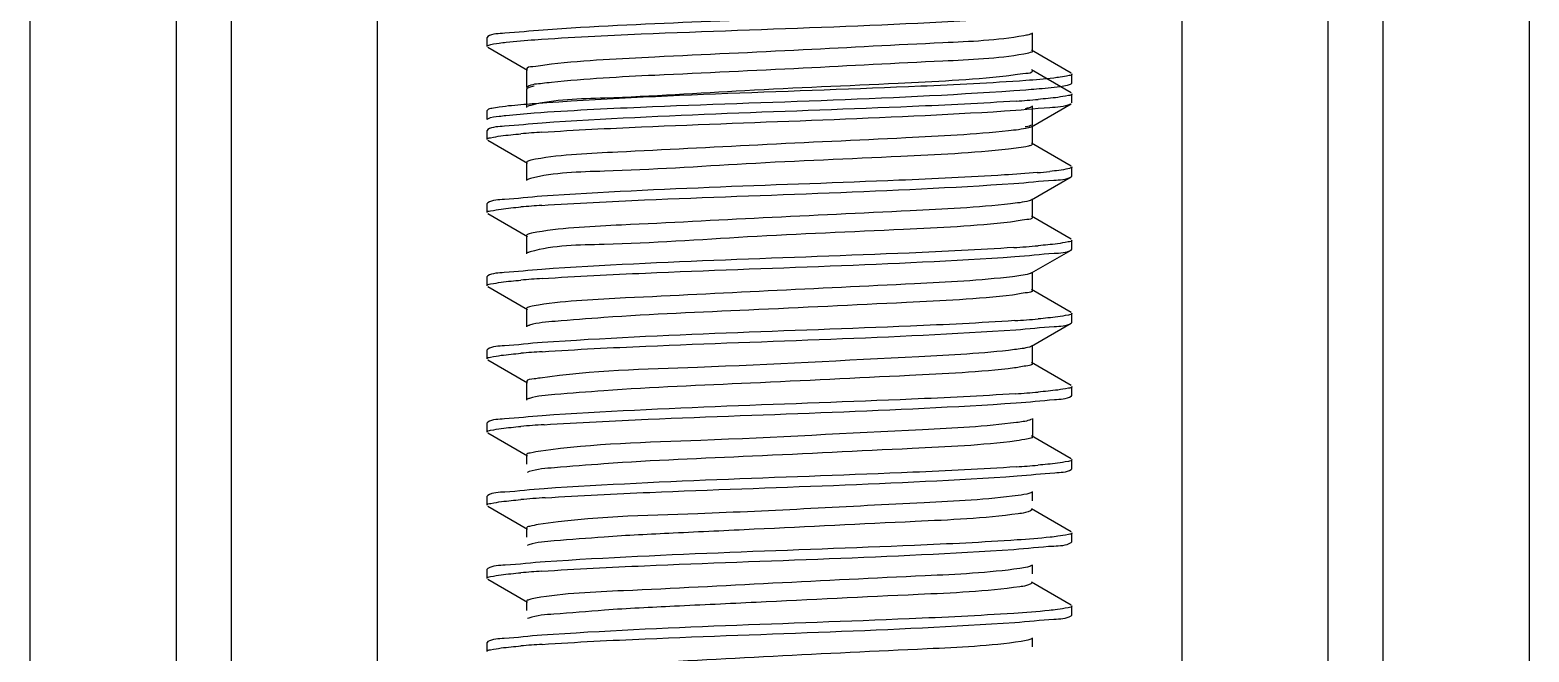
# Model space of a CAD drawing. Extents: x 27938 to 1507990, y 110129 to 923079.
# Drawn here: x 646801.2 to 647289.3, y 343133.7 to 343336.1 of the extents above; entities that cross this region are included whole.
import ezdxf

# ---------------------------------------------------------------- set-up
doc = ezdxf.new("R2010")
doc.units = 0
doc.header["$LTSCALE"] = 1000
doc.header["$MEASUREMENT"] = 0

msp = doc.modelspace()

# ---------------------------------------------------------------- linework, layer by layer
at = {"linetype": 'Continuous'}
for p, q in [((646801.17, 346328.15), (646801.17, 341587.12)), ((646848.79, 346328.15), (646848.79, 341587.12)), ((646866.65, 346328.15), (646866.65, 341587.12)), ((646914.28, 346328.15), (646914.28, 341587.12)), ((647176.22, 346328.15), (647176.22, 341587.12)), ((647223.85, 346328.15), (647223.85, 341587.12)), ((647241.7, 346328.15), (647241.7, 341587.12)), ((647289.33, 346328.15), (647289.33, 341587.12)), ((647127.61, 343329.29), (647127.61, 343335.24)), ((646950.22, 343334.01), (646950, 343333.75)), ((646950, 343330.78), (646950, 343333.75)), ((646950, 343330.78), (646950, 343333.75)), ((646950.22, 343330.52), (646963.15, 343323.03)), ((647140.28, 343322.11), (647127.35, 343329.59)), ((646962.89, 343323.34), (646962.89, 343317.38)), ((647140.28, 343315.65), (647127.35, 343323.13)), ((647140.5, 343318.87), (647140.5, 343321.85)), ((647140.5, 343318.87), (647140.5, 343321.85)), ((646962.89, 343316.88), (646962.89, 343310.93)), ((647140.28, 343318.61), (647140.5, 343318.87)), ((647140.5, 343312.41), (647140.5, 343315.39)), ((647140.5, 343312.41), (647140.5, 343315.39)), ((646950.22, 343310.2), (646950, 343309.94)), ((647127.35, 343304.67), (647140.28, 343312.15)), ((647127.61, 343305.48), (647127.61, 343311.43)), ((647140.11, 343312.07), (647140.28, 343312.15)), ((646950, 343306.96), (646950, 343309.94)), ((646950, 343306.96), (646950, 343309.94)), ((646950.22, 343303.74), (646950, 343303.48)), ((646950, 343300.51), (646950, 343303.48)), ((646950, 343300.51), (646950, 343303.48)), ((646950.22, 343300.25), (646963.15, 343292.76)), ((647127.35, 343304.67), (647127.28, 343304.63)), ((647127.61, 343299.02), (647127.61, 343304.97)), ((647127.61, 343299.02), (647127.28, 343298.68)), ((647140.28, 343291.84), (647127.35, 343299.32)), ((646962.89, 343293.07), (646962.89, 343287.11)), ((647140.5, 343288.6), (647140.5, 343291.58)), ((647140.5, 343288.6), (647140.5, 343291.58)), ((647127.35, 343280.86), (647140.28, 343288.34)), ((647140.28, 343288.34), (647140.5, 343288.6)), ((647127.61, 343275.21), (647127.61, 343281.16)), ((646950.22, 343279.93), (646950, 343279.67)), ((646950, 343276.69), (646950, 343279.67)), ((646950, 343276.69), (646950, 343279.67)), ((646950.22, 343276.43), (646963.15, 343268.95)), ((647140.28, 343268.03), (647127.35, 343275.51)), ((646962.89, 343269.25), (646962.89, 343263.3)), ((647140.5, 343264.79), (647140.5, 343267.76)), ((647140.5, 343264.79), (647140.5, 343267.76)), ((647127.35, 343257.05), (647140.28, 343264.53)), ((647140.28, 343264.53), (647140.5, 343264.79)), ((647127.61, 343251.39), (647127.61, 343257.35)), ((646950.22, 343256.12), (646950, 343255.86)), ((646950, 343252.88), (646950, 343255.86)), ((646950, 343252.88), (646950, 343255.86)), ((646950.22, 343252.62), (646963.15, 343245.14)), ((647140.28, 343244.21), (647127.35, 343251.7)), ((646962.89, 343245.44), (646962.89, 343239.49)), ((647140.5, 343240.98), (647140.5, 343243.95)), ((647140.5, 343240.98), (647140.5, 343243.95)), ((647127.35, 343233.23), (647140.28, 343240.71)), ((647140.28, 343240.71), (647140.5, 343240.98)), ((646950.22, 343232.31), (646950, 343232.05)), ((646950, 343229.07), (646950, 343232.05)), ((646950, 343229.07), (646950, 343232.05)), ((647127.61, 343227.58), (647127.61, 343233.53)), ((646950.22, 343228.81), (646963.15, 343221.33)), ((647140.28, 343220.4), (647127.35, 343227.88)), ((646962.89, 343221.63), (646962.89, 343215.67)), ((647140.5, 343217.16), (647140.5, 343220.14)), ((647140.5, 343217.16), (647140.5, 343220.14)), ((647140.28, 343216.9), (647140.5, 343217.16)), ((646950.22, 343208.49), (646950, 343208.23)), ((646950, 343205.26), (646950, 343208.23)), ((646950, 343205.26), (646950, 343208.23)), ((647127.61, 343209.68), (647127.61, 343203.73)), ((646950.22, 343205), (646963.15, 343197.51)), ((647140.28, 343196.59), (647127.35, 343204.07)), ((646962.89, 343197.81), (646962.89, 343194.82)), ((647140.28, 343193.09), (647140.5, 343193.35)), ((647140.5, 343193.35), (647140.5, 343196.33)), ((647140.5, 343193.35), (647140.5, 343196.33)), ((646963.27, 343192.23), (646963.15, 343192.16)), ((646963.73, 343192.4), (646963.27, 343192.23)), ((646950.22, 343184.68), (646950, 343184.42)), ((646950, 343181.44), (646950, 343184.42)), ((646950, 343181.44), (646950, 343184.42)), ((647127.61, 343182.93), (647127.61, 343185.91)), ((646950.22, 343181.18), (646963.15, 343173.7)), ((647140.28, 343172.77), (647127.35, 343180.26)), ((646962.89, 343174), (646962.89, 343171.03)), ((646963.26, 343168.41), (646963.15, 343168.35)), ((646963.67, 343168.57), (646963.26, 343168.41)), ((647140.28, 343169.28), (647140.5, 343169.54)), ((647140.5, 343169.54), (647140.5, 343172.51)), ((647140.5, 343169.54), (647140.5, 343172.51)), ((646950.22, 343160.87), (646950, 343160.61)), ((646950, 343157.63), (646950, 343160.61)), ((646950, 343157.63), (646950, 343160.61)), ((647127.61, 343159.13), (647127.61, 343162.1)), ((646950.22, 343157.37), (646963.15, 343149.89)), ((647140.28, 343148.96), (647127.35, 343156.44)), ((646962.89, 343150.19), (646962.89, 343147.21)), ((646963.62, 343144.74), (646963.15, 343144.54)), ((647140.28, 343145.46), (647140.5, 343145.72)), ((647140.5, 343145.72), (647140.5, 343148.7)), ((647140.5, 343145.72), (647140.5, 343148.7)), ((646950.22, 343137.06), (646950, 343136.79)), ((646950, 343133.82), (646950, 343136.79)), ((646950, 343133.82), (646950, 343136.79)), ((647127.61, 343135.32), (647127.61, 343138.28))]:
    msp.add_line(p, q, dxfattribs=at)
for centre, radius, start, end in [((647095.01, 343723.36), 411.26, 273.8184, 274.8056), ((646995.2, 342896.12), 407.66, 93.8401, 94.808), ((647112.08, 343495.72), 206.72, 274.7435, 275.8811), ((646995.19, 342872.47), 407.5, 93.846, 94.8037), ((647093.88, 343690), 425.57, 273.7257, 274.8047), ((646995.32, 342846.99), 409.18, 93.8348, 94.8035), ((647094.32, 343660.65), 420.01, 273.7603, 274.8059), ((646995.39, 342822.29), 410.06, 93.8289, 94.8034), ((647094.71, 343631.91), 415.07, 273.7925, 274.8061), ((646996.09, 342789.69), 418.88, 93.7677, 94.8057), ((647094.63, 343604.28), 411.26, 273.8662, 274.8539), ((646996.64, 342758.9), 425.88, 93.7244, 94.8042), ((646995.18, 342753.47), 407.44, 93.8464, 94.8037), ((646995.31, 342727.97), 409.13, 93.8351, 94.8035)]:
    msp.add_arc(centre, radius, start, end, dxfattribs=at)
for points, knots in [([(646965.59, 343332.98), (646977.12, 343333.81), (647030.43, 343336.41), (647083.81, 343337.45), (647125.5, 343340.53)], [0, 0, 0, 0, 0.21664, 1, 1, 1, 1]), ([(647098.69, 343341.96), (647087.55, 343341.43), (647044.08, 343339.55), (647000.57, 343338.32), (646968.29, 343336.14)], [0, 0, 0, 0, 0.256445, 1, 1, 1, 1]), ([(646968.29, 343336.14), (646964.11, 343335.86), (646958.25, 343335.05), (646951.85, 343334.95), (646950.23, 343334.01)], [0, 0, 0, 0, 0.690599, 1, 1, 1, 1]), ([(647127.35, 343334.94), (647127.07, 343334.78), (647126.23, 343334.53), (647125.39, 343334.35), (647124.86, 343334.26)], [0, 0, 0, 0, 0.378304, 1, 1, 1, 1]), ([(646950, 343330.78), (646950, 343330.9), (646951.43, 343331.79), (646952.73, 343331.7), (646953.99, 343331.88)], [0, 0, 0, 0, 0.088697, 1, 1, 1, 1]), ([(646953.99, 343331.88), (646954.73, 343331.98), (646958.59, 343332.45), (646962.46, 343332.75), (646965.59, 343332.98)], [0, 0, 0, 0, 0.191577, 1, 1, 1, 1]), ([(647124.86, 343334.26), (647116.17, 343332.7), (647092.08, 343331.76), (647052.06, 343329.51), (647009.53, 343327.61), (646982.17, 343326.22), (646970.97, 343325.03)], [0, 0, 0, 0, 0.17175, 0.467319, 0.780864, 1, 1, 1, 1]), ([(646970.97, 343325.03), (646968.95, 343324.81), (646967.03, 343324.22), (646962.88, 343324.07), (646962.89, 343323.34)], [0, 0, 0, 0, 0.733425, 1, 1, 1, 1]), ([(647124.86, 343328.31), (647116.17, 343326.75), (647092.08, 343325.8), (647052.06, 343323.55), (647009.53, 343321.66), (646982.17, 343320.27), (646970.97, 343319.08)], [0, 0, 0, 0, 0.17175, 0.467319, 0.780864, 1, 1, 1, 1]), ([(647127.61, 343329.29), (647127.61, 343329.01), (647126.33, 343328.61), (647125.56, 343328.43), (647124.86, 343328.31)], [0, 0, 0, 0, 0.286254, 1, 1, 1, 1]), ([(647119.11, 343321.09), (647107.39, 343319.88), (647079, 343318.43), (647035.36, 343316.65), (646995.67, 343313.96), (646972.12, 343313.6), (646964.28, 343311.62)], [0, 0, 0, 0, 0.227857, 0.549507, 0.843778, 1, 1, 1, 1]), ([(647127.61, 343322.83), (647127.61, 343322.06), (647123.24, 343321.95), (647121.23, 343321.32), (647119.11, 343321.09)], [0, 0, 0, 0, 0.266085, 1, 1, 1, 1]), ([(647136.68, 343320.77), (647135.97, 343320.67), (647132.25, 343320.21), (647128.52, 343319.91), (647125.5, 343319.69)], [0, 0, 0, 0, 0.191294, 1, 1, 1, 1]), ([(647140.5, 343321.85), (647140.5, 343321.48), (647138.63, 343321.16), (647137.64, 343320.91), (647136.68, 343320.77)], [0, 0, 0, 0, 0.274675, 1, 1, 1, 1]), ([(646965.4, 343317.82), (646964.76, 343317.7), (646964.04, 343317.53), (646962.89, 343317.14), (646962.89, 343316.88)], [0, 0, 0, 0, 0.711183, 1, 1, 1, 1]), ([(646970.97, 343319.08), (646969.99, 343318.97), (646967.4, 343318.59), (646964.59, 343318.52), (646963.15, 343317.68)], [0, 0, 0, 0, 0.373138, 1, 1, 1, 1]), ([(646965.39, 343309.15), (646976.9, 343309.99), (647030.25, 343312.59), (647083.68, 343313.63), (647125.43, 343316.71)], [0, 0, 0, 0, 0.216028, 1, 1, 1, 1]), ([(647125.5, 343319.69), (647114.09, 343318.85), (647060.79, 343316.25), (647007.41, 343315.17), (646965.59, 343312.14)], [0, 0, 0, 0, 0.214363, 1, 1, 1, 1]), ([(647125.43, 343316.71), (647126.59, 343316.79), (647130.33, 343317.09), (647134.08, 343317.43), (647136.66, 343317.79)], [0, 0, 0, 0, 0.307523, 1, 1, 1, 1]), ([(647140.5, 343315.39), (647140.5, 343314.96), (647138.23, 343314.67), (647137.07, 343314.36), (647135.93, 343314.21)], [0, 0, 0, 0, 0.271575, 1, 1, 1, 1]), ([(647136.66, 343317.79), (647137.45, 343317.9), (647138.65, 343318.11), (647139.89, 343318.39), (647140.27, 343318.61)], [0, 0, 0, 0, 0.642865, 1, 1, 1, 1]), ([(646953.99, 343311.04), (646953.17, 343310.93), (646951.91, 343310.71), (646950.62, 343310.43), (646950.23, 343310.2)], [0, 0, 0, 0, 0.644494, 1, 1, 1, 1]), ([(646965.59, 343312.14), (646964.4, 343312.05), (646960.53, 343311.75), (646956.66, 343311.41), (646953.99, 343311.04)], [0, 0, 0, 0, 0.307193, 1, 1, 1, 1]), ([(646964.28, 343311.62), (646964.05, 343311.57), (646963.67, 343311.46), (646963.29, 343311.31), (646963.15, 343311.23)], [0, 0, 0, 0, 0.587412, 1, 1, 1, 1]), ([(647122.4, 343313.02), (647111.12, 343312.25), (647059.66, 343309.77), (647008.13, 343308.58), (646968.01, 343305.85)], [0, 0, 0, 0, 0.219473, 1, 1, 1, 1]), ([(647118.47, 343309.78), (647123.41, 343310.09), (647130.52, 343310.9), (647138, 343311.14), (647140.11, 343312.07)], [0, 0, 0, 0, 0.681451, 1, 1, 1, 1]), ([(647127.35, 343311.13), (647127.11, 343310.99), (647126.41, 343310.76), (647125.71, 343310.61), (647125.27, 343310.52)], [0, 0, 0, 0, 0.385895, 1, 1, 1, 1]), ([(646950, 343306.96), (646950, 343307.09), (646951.4, 343307.97), (646952.69, 343307.88), (646953.94, 343308.06)], [0, 0, 0, 0, 0.088945, 1, 1, 1, 1]), ([(646968.01, 343305.85), (646963.89, 343305.57), (646958.12, 343304.77), (646951.83, 343304.67), (646950.23, 343303.74)], [0, 0, 0, 0, 0.690338, 1, 1, 1, 1]), ([(646953.94, 343308.06), (646954.67, 343308.16), (646958.48, 343308.62), (646962.3, 343308.92), (646965.39, 343309.15)], [0, 0, 0, 0, 0.191564, 1, 1, 1, 1]), ([(646967.9, 343302.87), (646978.69, 343303.6), (647028.88, 343306.03), (647079.12, 343307.34), (647118.47, 343309.78)], [0, 0, 0, 0, 0.215245, 1, 1, 1, 1]), ([(647127.61, 343305.48), (647127.61, 343305.23), (647126.54, 343304.84), (647125.86, 343304.69), (647125.27, 343304.57)], [0, 0, 0, 0, 0.290879, 1, 1, 1, 1]), ([(646950, 343300.51), (646950, 343300.93), (646952.22, 343301.22), (646953.35, 343301.53), (646954.48, 343301.67)], [0, 0, 0, 0, 0.271891, 1, 1, 1, 1]), ([(647119.82, 343303.31), (647108.73, 343302.11), (647081.5, 343300.73), (647039.05, 343298.82), (646998.89, 343296.6), (646974.63, 343295.61), (646965.82, 343294.08)], [0, 0, 0, 0, 0.216982, 0.529712, 0.826099, 1, 1, 1, 1]), ([(647127.28, 343304.63), (647126.97, 343304.48), (647124.52, 343303.79), (647122, 343303.55), (647119.82, 343303.31)], [0, 0, 0, 0, 0.133347, 1, 1, 1, 1]), ([(647119.82, 343297.36), (647108.17, 343296.09), (647079.66, 343294.66), (647035.71, 343292.88), (646995.7, 343290.06), (646971.92, 343289.85), (646964.12, 343287.77)], [0, 0, 0, 0, 0.225438, 0.548607, 0.844824, 1, 1, 1, 1]), ([(647127.28, 343298.68), (647126.97, 343298.52), (647124.52, 343297.84), (647122, 343297.59), (647119.82, 343297.36)], [0, 0, 0, 0, 0.133347, 1, 1, 1, 1]), ([(646965.82, 343294.08), (646965.08, 343293.95), (646964.26, 343293.76), (646962.89, 343293.36), (646962.89, 343293.07)], [0, 0, 0, 0, 0.715447, 1, 1, 1, 1]), ([(647140.11, 343291.24), (647139.82, 343291.11), (647137.56, 343290.52), (647135.25, 343290.3), (647133.26, 343290.09)], [0, 0, 0, 0, 0.138302, 1, 1, 1, 1]), ([(647140.5, 343291.58), (647140.5, 343291.51), (647140.37, 343291.35), (647140.21, 343291.28), (647140.11, 343291.24)], [0, 0, 0, 0, 0.368034, 1, 1, 1, 1]), ([(646964.12, 343287.77), (646963.93, 343287.72), (646963.6, 343287.62), (646963.28, 343287.49), (646963.15, 343287.41)], [0, 0, 0, 0, 0.580842, 1, 1, 1, 1]), ([(646967.85, 343279.05), (646979, 343279.81), (647030.23, 343282.28), (647081.51, 343283.51), (647121.53, 343286.17)], [0, 0, 0, 0, 0.217913, 1, 1, 1, 1]), ([(647118.47, 343288.95), (647107.04, 343288.24), (647056.85, 343285.87), (647006.6, 343284.67), (646967.9, 343282.03)], [0, 0, 0, 0, 0.227972, 1, 1, 1, 1]), ([(647121.53, 343286.17), (647125.88, 343286.46), (647131.95, 343287.3), (647138.59, 343287.37), (647140.27, 343288.34)], [0, 0, 0, 0, 0.691294, 1, 1, 1, 1]), ([(646967.9, 343282.03), (646963.81, 343281.75), (646958.07, 343280.96), (646951.82, 343280.85), (646950.23, 343279.93)], [0, 0, 0, 0, 0.69026, 1, 1, 1, 1]), ([(647127.35, 343280.86), (647127.09, 343280.71), (647124.84, 343280.03), (647122.52, 343279.8), (647120.51, 343279.57)], [0, 0, 0, 0, 0.130217, 1, 1, 1, 1]), ([(646950, 343276.69), (646950, 343277.13), (646952.27, 343277.41), (646953.42, 343277.72), (646954.56, 343277.87)], [0, 0, 0, 0, 0.271632, 1, 1, 1, 1]), ([(647120.51, 343279.57), (647109.67, 343278.35), (647082.75, 343276.99), (647040.51, 343275.05), (647000.01, 343272.88), (646975.37, 343271.82), (646966.27, 343270.34)], [0, 0, 0, 0, 0.211892, 0.522694, 0.821014, 1, 1, 1, 1]), ([(647120.51, 343273.62), (647108.94, 343272.31), (647080.34, 343270.89), (647036.11, 343269.11), (646995.79, 343266.17), (646971.77, 343266.11), (646964, 343263.92)], [0, 0, 0, 0, 0.222801, 0.547327, 0.845545, 1, 1, 1, 1]), ([(647127.61, 343275.21), (647127.62, 343274.55), (647124, 343274.33), (647122.29, 343273.82), (647120.51, 343273.62)], [0, 0, 0, 0, 0.26802, 1, 1, 1, 1]), ([(646966.27, 343270.34), (646965.42, 343270.21), (646964.5, 343269.98), (646962.89, 343269.59), (646962.89, 343269.25)], [0, 0, 0, 0, 0.718986, 1, 1, 1, 1]), ([(647140.5, 343267.76), (647140.5, 343267.32), (647138.13, 343267.04), (647136.95, 343266.72), (647135.76, 343266.56)], [0, 0, 0, 0, 0.270977, 1, 1, 1, 1]), ([(646964, 343263.92), (646963.83, 343263.87), (646963.54, 343263.78), (646963.26, 343263.67), (646963.15, 343263.6)], [0, 0, 0, 0, 0.574878, 1, 1, 1, 1]), ([(647121.53, 343265.33), (647110.19, 343264.58), (647058.97, 343262.12), (647007.68, 343260.93), (646967.85, 343258.22)], [0, 0, 0, 0, 0.221636, 1, 1, 1, 1]), ([(646967.95, 343255.25), (646979.15, 343256.01), (647030.45, 343258.48), (647081.81, 343259.7), (647121.86, 343262.38)], [0, 0, 0, 0, 0.218477, 1, 1, 1, 1]), ([(647121.86, 343262.38), (647126.13, 343262.66), (647132.1, 343263.49), (647138.62, 343263.58), (647140.27, 343264.53)], [0, 0, 0, 0, 0.690984, 1, 1, 1, 1]), ([(646967.85, 343258.22), (646963.77, 343257.94), (646958.05, 343257.15), (646951.82, 343257.03), (646950.23, 343256.12)], [0, 0, 0, 0, 0.690175, 1, 1, 1, 1]), ([(647127.35, 343257.05), (647127.11, 343256.91), (647125.08, 343256.27), (647122.98, 343256.05), (647121.17, 343255.84)], [0, 0, 0, 0, 0.13294, 1, 1, 1, 1]), ([(646950, 343252.88), (646950, 343253.31), (646952.28, 343253.6), (646953.44, 343253.91), (646954.59, 343254.06)], [0, 0, 0, 0, 0.271543, 1, 1, 1, 1]), ([(647121.17, 343255.84), (647110.58, 343254.58), (647083.99, 343253.25), (647041.97, 343251.28), (647001.15, 343249.16), (646976.14, 343248.03), (646966.76, 343246.61)], [0, 0, 0, 0, 0.206815, 0.515694, 0.81594, 1, 1, 1, 1]), ([(647127.61, 343251.39), (647127.61, 343250.8), (647124.36, 343250.53), (647122.78, 343250.08), (647121.17, 343249.88)], [0, 0, 0, 0, 0.269268, 1, 1, 1, 1]), ([(646966.76, 343246.61), (646965.78, 343246.46), (646964.76, 343246.2), (646962.89, 343245.82), (646962.89, 343245.44)], [0, 0, 0, 0, 0.721952, 1, 1, 1, 1]), ([(647121.17, 343249.88), (647109.69, 343248.52), (647081.02, 343247.2), (647036.67, 343244.95), (646998.43, 343243.44), (646974.72, 343241.49), (646966.57, 343240.87), (646963.89, 343240.08)], [0, 0, 0, 0, 0.21995, 0.54567, 0.845919, 0.946858, 1, 1, 1, 1]), ([(647140.5, 343243.95), (647140.5, 343243.51), (647138.18, 343243.23), (647137.01, 343242.91), (647135.84, 343242.76)], [0, 0, 0, 0, 0.271239, 1, 1, 1, 1]), ([(646963.89, 343240.08), (646963.75, 343240.04), (646963.49, 343239.95), (646963.25, 343239.85), (646963.15, 343239.79)], [0, 0, 0, 0, 0.569475, 1, 1, 1, 1]), ([(647121.86, 343241.54), (647110.55, 343240.78), (647059.25, 343238.32), (647007.88, 343237.13), (646967.95, 343234.41)], [0, 0, 0, 0, 0.220782, 1, 1, 1, 1]), ([(646968.01, 343231.44), (646979.24, 343232.2), (647030.63, 343234.68), (647082.07, 343235.88), (647122.16, 343238.58)], [0, 0, 0, 0, 0.2189, 1, 1, 1, 1]), ([(647122.16, 343238.58), (647126.36, 343238.87), (647132.23, 343239.68), (647138.64, 343239.78), (647140.27, 343240.71)], [0, 0, 0, 0, 0.690688, 1, 1, 1, 1]), ([(646967.95, 343234.41), (646963.85, 343234.13), (646958.1, 343233.33), (646951.83, 343233.23), (646950.23, 343232.31)], [0, 0, 0, 0, 0.69028, 1, 1, 1, 1]), ([(647121.8, 343232.1), (647111.46, 343230.81), (647077, 343229.17), (647025.56, 343226.26), (646984.25, 343225.3), (646967.28, 343222.87)], [0, 0, 0, 0, 0.201754, 0.667715, 1, 1, 1, 1]), ([(647127.35, 343233.23), (647127.13, 343233.1), (647125.31, 343232.51), (647123.42, 343232.3), (647121.8, 343232.1)], [0, 0, 0, 0, 0.135878, 1, 1, 1, 1]), ([(646950, 343229.07), (646950, 343229.5), (646952.29, 343229.79), (646953.45, 343230.1), (646954.6, 343230.25)], [0, 0, 0, 0, 0.271496, 1, 1, 1, 1]), ([(647127.61, 343227.58), (647127.61, 343227.04), (647124.69, 343226.73), (647123.25, 343226.33), (647121.8, 343226.15)], [0, 0, 0, 0, 0.270735, 1, 1, 1, 1]), ([(646967.28, 343222.87), (646966.64, 343222.78), (646965.4, 343222.43), (646962.89, 343222.51), (646962.89, 343221.63)], [0, 0, 0, 0, 0.421934, 1, 1, 1, 1]), ([(647121.8, 343226.15), (647110.43, 343224.73), (647081.72, 343223.44), (647037.16, 343221.15), (646998.56, 343219.66), (646974.65, 343217.66), (646966.46, 343217.06), (646963.8, 343216.24)], [0, 0, 0, 0, 0.216944, 0.543769, 0.846123, 0.94739, 1, 1, 1, 1]), ([(647122.16, 343217.75), (647110.87, 343216.99), (647059.48, 343214.52), (647008.04, 343213.32), (646968.01, 343210.6)], [0, 0, 0, 0, 0.220034, 1, 1, 1, 1]), ([(647140.5, 343220.14), (647140.5, 343219.7), (647138.21, 343219.42), (647137.05, 343219.11), (647135.89, 343218.96)], [0, 0, 0, 0, 0.271443, 1, 1, 1, 1]), ([(646963.8, 343216.24), (646963.68, 343216.2), (646963.45, 343216.12), (646963.24, 343216.03), (646963.15, 343215.98)], [0, 0, 0, 0, 0.564588, 1, 1, 1, 1]), ([(646968.57, 343207.66), (646979.85, 343208.42), (647031.12, 343210.88), (647082.44, 343212.11), (647122.36, 343214.78)], [0, 0, 0, 0, 0.220426, 1, 1, 1, 1]), ([(647122.36, 343214.78), (647126.5, 343215.06), (647132.35, 343215.8), (647138.63, 343216.03), (647140.27, 343216.93)], [0, 0, 0, 0, 0.69021, 1, 1, 1, 1]), ([(646968.01, 343210.6), (646963.89, 343210.32), (646958.12, 343209.52), (646951.83, 343209.42), (646950.23, 343208.49)], [0, 0, 0, 0, 0.690334, 1, 1, 1, 1]), ([(647122.39, 343208.36), (647112.26, 343207.03), (647077.93, 343205.43), (647026.36, 343202.49), (646984.75, 343201.49), (646967.51, 343199.09)], [0, 0, 0, 0, 0.197543, 0.663489, 1, 1, 1, 1]), ([(647127.35, 343209.42), (647127.14, 343209.3), (647125.53, 343208.75), (647123.84, 343208.55), (647122.39, 343208.36)], [0, 0, 0, 0, 0.139149, 1, 1, 1, 1]), ([(646950, 343205.26), (646950, 343205.7), (646952.32, 343205.98), (646953.49, 343206.3), (646954.66, 343206.45)], [0, 0, 0, 0, 0.27127, 1, 1, 1, 1]), ([(647127.61, 343203.73), (647127.5, 343203.23), (647125.1, 343202.97), (647123.67, 343202.58), (647122.39, 343202.41)], [0, 0, 0, 0, 0.283505, 1, 1, 1, 1]), ([(646967.51, 343199.09), (646966.35, 343198.93), (646965.16, 343198.62), (646962.89, 343198.26), (646962.89, 343197.81)], [0, 0, 0, 0, 0.725422, 1, 1, 1, 1]), ([(647122.39, 343202.41), (647111.16, 343200.93), (647082.42, 343199.69), (647037.69, 343197.34), (646998.71, 343195.88), (646974.6, 343193.83), (646966.36, 343193.25), (646963.73, 343192.4)], [0, 0, 0, 0, 0.213782, 0.541615, 0.846127, 0.947805, 1, 1, 1, 1]), ([(647122.36, 343193.95), (647111.15, 343193.18), (647059.88, 343190.74), (647008.56, 343189.51), (646968.57, 343186.83)], [0, 0, 0, 0, 0.218989, 1, 1, 1, 1]), ([(647122.64, 343190.99), (647126.72, 343191.27), (647132.45, 343192.06), (647138.68, 343192.17), (647140.27, 343193.09)], [0, 0, 0, 0, 0.690165, 1, 1, 1, 1]), ([(647140.5, 343196.33), (647140.5, 343195.88), (647138.17, 343195.54), (647136.96, 343195.27), (647135.77, 343195.13)], [0, 0, 0, 0, 0.273218, 1, 1, 1, 1]), ([(646968.98, 343183.88), (646980.32, 343184.63), (647031.54, 343187.08), (647082.82, 343188.27), (647122.64, 343190.99)], [0, 0, 0, 0, 0.22166, 1, 1, 1, 1]), ([(646968.57, 343186.83), (646964.32, 343186.54), (646958.37, 343185.72), (646951.88, 343185.63), (646950.23, 343184.68)], [0, 0, 0, 0, 0.690918, 1, 1, 1, 1]), ([(647122.96, 343184.63), (647112.81, 343183.22), (647077.95, 343181.67), (647025.96, 343178.53), (646983.85, 343177.79), (646966.69, 343175.16)], [0, 0, 0, 0, 0.196293, 0.667285, 1, 1, 1, 1]), ([(647127.35, 343185.61), (647127.16, 343185.5), (647125.73, 343184.99), (647124.23, 343184.81), (647122.96, 343184.63)], [0, 0, 0, 0, 0.142507, 1, 1, 1, 1]), ([(646950, 343181.44), (646950, 343181.89), (646952.37, 343182.17), (646953.56, 343182.49), (646954.75, 343182.65)], [0, 0, 0, 0, 0.270941, 1, 1, 1, 1]), ([(647122.96, 343178.67), (647111.86, 343177.13), (647083.13, 343175.92), (647045.71, 343174.02), (647011.94, 343172.43), (646990.17, 343171.37), (646974.58, 343169.99), (646966.29, 343169.45), (646963.67, 343168.57)], [0, 0, 0, 0, 0.210475, 0.53923, 0.704492, 0.84595, 0.948117, 1, 1, 1, 1]), ([(647127.35, 343180.26), (647128.02, 343179.87), (647124.73, 343178.78), (647123.76, 343178.79), (647122.96, 343178.67)], [0, 0, 0, 0, 0.48462, 1, 1, 1, 1]), ([(646966.69, 343175.16), (646965.73, 343175.01), (646964.73, 343174.76), (646962.89, 343174.38), (646962.89, 343174)], [0, 0, 0, 0, 0.721664, 1, 1, 1, 1]), ([(647122.64, 343170.16), (647111.49, 343169.39), (647060.27, 343166.92), (647008.99, 343165.7), (646968.98, 343163.04)], [0, 0, 0, 0, 0.21791, 1, 1, 1, 1]), ([(647121.52, 343167.1), (647125.87, 343167.39), (647131.95, 343168.23), (647138.59, 343168.31), (647140.27, 343169.28)], [0, 0, 0, 0, 0.691292, 1, 1, 1, 1]), ([(647135.94, 343171.34), (647135.09, 343171.23), (647130.67, 343170.73), (647126.23, 343170.4), (647122.64, 343170.16)], [0, 0, 0, 0, 0.191746, 1, 1, 1, 1]), ([(647140.5, 343172.51), (647140.5, 343172.08), (647138.23, 343171.8), (647137.08, 343171.49), (647135.94, 343171.34)], [0, 0, 0, 0, 0.271633, 1, 1, 1, 1]), ([(646967.85, 343159.99), (646979, 343160.75), (647030.22, 343163.22), (647081.5, 343164.45), (647121.52, 343167.1)], [0, 0, 0, 0, 0.217894, 1, 1, 1, 1]), ([(646950, 343157.63), (646950, 343158.06), (646952.27, 343158.35), (646953.41, 343158.66), (646954.56, 343158.81)], [0, 0, 0, 0, 0.271635, 1, 1, 1, 1]), ([(646968.98, 343163.04), (646964.63, 343162.75), (646958.55, 343161.91), (646951.91, 343161.84), (646950.23, 343160.87)], [0, 0, 0, 0, 0.691306, 1, 1, 1, 1]), ([(647123.49, 343160.89), (647113.3, 343159.39), (647086.42, 343158.22), (647043.39, 343156.1), (647001.13, 343153.81), (646975.22, 343152.85), (646965.79, 343151.2)], [0, 0, 0, 0, 0.195608, 0.509578, 0.818222, 1, 1, 1, 1]), ([(647127.35, 343161.79), (647126.94, 343161.56), (647125.62, 343161.25), (647124.33, 343161.01), (647123.49, 343160.89)], [0, 0, 0, 0, 0.360492, 1, 1, 1, 1]), ([(647123.49, 343154.94), (647112.55, 343153.33), (647083.84, 343152.17), (647046.36, 343150.24), (647012.3, 343148.63), (646990.29, 343147.57), (646974.58, 343146.16), (646966.22, 343145.64), (646963.62, 343144.74)], [0, 0, 0, 0, 0.207037, 0.536641, 0.703085, 0.845616, 0.94834, 1, 1, 1, 1]), ([(647127.35, 343156.44), (647127.94, 343156.1), (647125.09, 343155.01), (647124.21, 343155.04), (647123.49, 343154.94)], [0, 0, 0, 0, 0.481431, 1, 1, 1, 1]), ([(646965.79, 343151.2), (646965.06, 343151.07), (646964.25, 343150.88), (646962.89, 343150.48), (646962.89, 343150.19)], [0, 0, 0, 0, 0.715451, 1, 1, 1, 1]), ([(647121.52, 343146.27), (647110.18, 343145.51), (647058.96, 343143.06), (647007.67, 343141.87), (646967.85, 343139.15)], [0, 0, 0, 0, 0.221664, 1, 1, 1, 1]), ([(647135.75, 343147.5), (647134.85, 343147.38), (647130.12, 343146.86), (647125.37, 343146.52), (647121.52, 343146.27)], [0, 0, 0, 0, 0.191058, 1, 1, 1, 1]), ([(647121.85, 343143.31), (647126.12, 343143.6), (647132.09, 343144.43), (647138.61, 343144.51), (647140.27, 343145.46)], [0, 0, 0, 0, 0.690982, 1, 1, 1, 1]), ([(647140.5, 343148.7), (647140.5, 343148.25), (647138.13, 343147.98), (647136.94, 343147.65), (647135.75, 343147.5)], [0, 0, 0, 0, 0.270968, 1, 1, 1, 1]), ([(646967.85, 343139.15), (646963.77, 343138.87), (646958.05, 343138.08), (646951.82, 343137.97), (646950.23, 343137.06)], [0, 0, 0, 0, 0.690172, 1, 1, 1, 1]), ([(646967.95, 343136.18), (646979.14, 343136.94), (647030.44, 343139.42), (647081.81, 343140.63), (647121.85, 343143.31)], [0, 0, 0, 0, 0.218459, 1, 1, 1, 1]), ([(646950, 343133.82), (646950, 343134.25), (646952.28, 343134.54), (646953.43, 343134.85), (646954.59, 343135)], [0, 0, 0, 0, 0.271546, 1, 1, 1, 1]), ([(647123.99, 343137.15), (647113.87, 343135.57), (647086.82, 343134.46), (647043.42, 343132.3), (647000.82, 343129.92), (646974.72, 343129.07), (646965.38, 343127.31)], [0, 0, 0, 0, 0.193342, 0.50965, 0.820575, 1, 1, 1, 1]), ([(647127.35, 343137.98), (647126.98, 343137.77), (647125.84, 343137.48), (647124.71, 343137.27), (647123.99, 343137.15)], [0, 0, 0, 0, 0.365978, 1, 1, 1, 1])]:
    msp.add_open_spline(points, degree=3, knots=knots, dxfattribs=at)
for points in [[(647135.93, 343314.21), (647133.78, 343313.93), (647131.62, 343313.73), (647129.47, 343313.55)], [(646954.48, 343301.67), (646956.65, 343301.96), (646958.84, 343302.16), (646961.03, 343302.35)], [(647129.18, 343289.71), (647125.61, 343289.41), (647122.04, 343289.17), (647118.47, 343288.95)], [(646954.56, 343277.87), (646956.72, 343278.15), (646958.89, 343278.35), (646961.06, 343278.54)], [(647135.76, 343266.56), (647133.69, 343266.3), (647131.61, 343266.11), (647129.52, 343265.93)], [(646954.59, 343254.06), (646956.74, 343254.34), (646958.89, 343254.54), (646961.05, 343254.73)], [(647135.84, 343242.76), (647133.73, 343242.49), (647131.62, 343242.29), (647129.51, 343242.11)], [(646954.6, 343230.25), (646956.74, 343230.53), (646958.9, 343230.73), (646961.05, 343230.91)], [(647135.89, 343218.96), (647133.76, 343218.68), (647131.62, 343218.48), (647129.49, 343218.3)], [(646954.66, 343206.45), (646956.76, 343206.72), (646958.88, 343206.92), (646961, 343207.1)], [(647135.77, 343195.13), (647133.66, 343194.87), (647131.55, 343194.67), (647129.43, 343194.49)], [(646954.75, 343182.65), (646956.82, 343182.91), (646958.9, 343183.1), (646960.98, 343183.28)], [(646954.56, 343158.81), (646956.72, 343159.09), (646958.89, 343159.29), (646961.06, 343159.48)], [(646954.59, 343135), (646956.73, 343135.28), (646958.89, 343135.48), (646961.05, 343135.66)]]:
    msp.add_open_spline(points, degree=3, dxfattribs=at)

doc.saveas('drawing.dxf')
